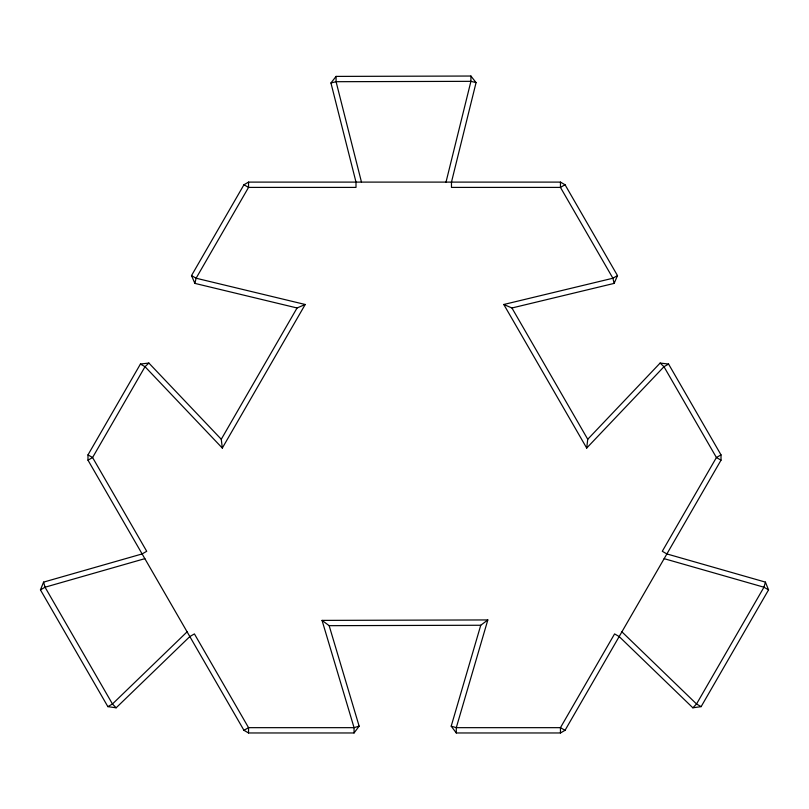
<?xml version="1.0" encoding="UTF-8"?>
<svg xmlns="http://www.w3.org/2000/svg" width="809" height="809" viewBox="0 0 809 809"><rect width="100%" height="100%" fill="white"/><g stroke="black" fill="none" stroke-linecap="round" stroke-linejoin="round"><path stroke-width="1.21" d="M456.286 732.964L456.286 727.665L487.827 619.937L480.748 625.256L451.2 726.169L456.286 732.964L560.455 732.964L565.046 730.315L721.011 460.179L721.011 454.88L668.568 364.06L663.977 366.71L586.697 448.065L587.739 439.267L511.935 307.986L503.795 304.487L612.898 278.235L617.489 275.586L565.046 184.755L560.455 182.106L248.545 182.106L243.954 184.755L191.511 275.576L194.868 283.383L297.065 307.976L305.205 304.487L196.102 278.225L191.511 275.576M194.868 283.383L196.102 278.225L248.545 187.405L248.545 182.106M446.012 182.106L470.919 81.335L470.909 76.036L336.069 76.4L330.942 82.993L356 182.106L356 187.405L248.545 187.405L243.954 184.755M470.909 76.036L476.066 82.609L451.473 182.106L451.473 187.405L560.455 187.405L565.046 184.755M721.011 454.88L716.42 457.53L662.288 551.283L666.879 553.932L765.415 582.116L763.959 587.213L696.539 703.992L692.858 707.804L619.178 636.562L614.587 633.912L560.455 727.665L560.455 732.964M354.059 732.964L354.059 727.665L322.043 620.392L329.152 625.67L359.135 726.148L354.059 732.964L248.545 732.964L248.545 727.665L194.413 633.912L189.822 636.562L116.142 707.804L107.87 706.641L40.45 589.872L43.585 582.116L142.121 553.932L146.712 551.283L92.58 457.53L87.989 454.88L140.432 364.05L148.866 363.049L221.272 439.267L222.313 448.065L145.023 366.699L140.432 364.05M511.935 307.986L614.142 283.393L617.489 275.586M221.272 439.267L297.065 307.976M222.313 448.065L305.205 304.487M692.858 707.804L701.13 706.641L768.55 589.872L765.415 582.116M587.739 439.267L660.134 363.059L668.568 364.06M187.091 631.829L112.461 703.992L107.87 706.641M148.866 363.049L145.023 366.699L92.58 457.53L87.989 460.179L243.954 730.315L248.545 732.964M40.45 589.872L45.041 587.213L144.851 558.665M243.954 730.315L248.545 727.665L354.059 727.665L359.135 726.148M330.942 82.993L336.079 81.699L470.919 81.335L476.066 82.609M322.043 620.392L487.827 619.937M329.152 625.67L480.748 625.256M664.149 558.665L763.959 587.213L768.55 589.872M451.2 726.169L456.286 727.665L560.455 727.665L565.046 730.315M721.011 460.179L716.42 457.53L663.977 366.71L660.134 363.059M701.13 706.641L696.539 703.992L621.909 631.829M116.142 707.804L112.461 703.992L45.041 587.213L43.585 582.116M503.795 304.487L586.697 448.065M361.471 182.106L336.079 81.699L336.069 76.4M614.142 283.393L612.898 278.235L560.455 187.405L560.455 182.106M87.989 454.88L87.989 460.179"/></g></svg>
